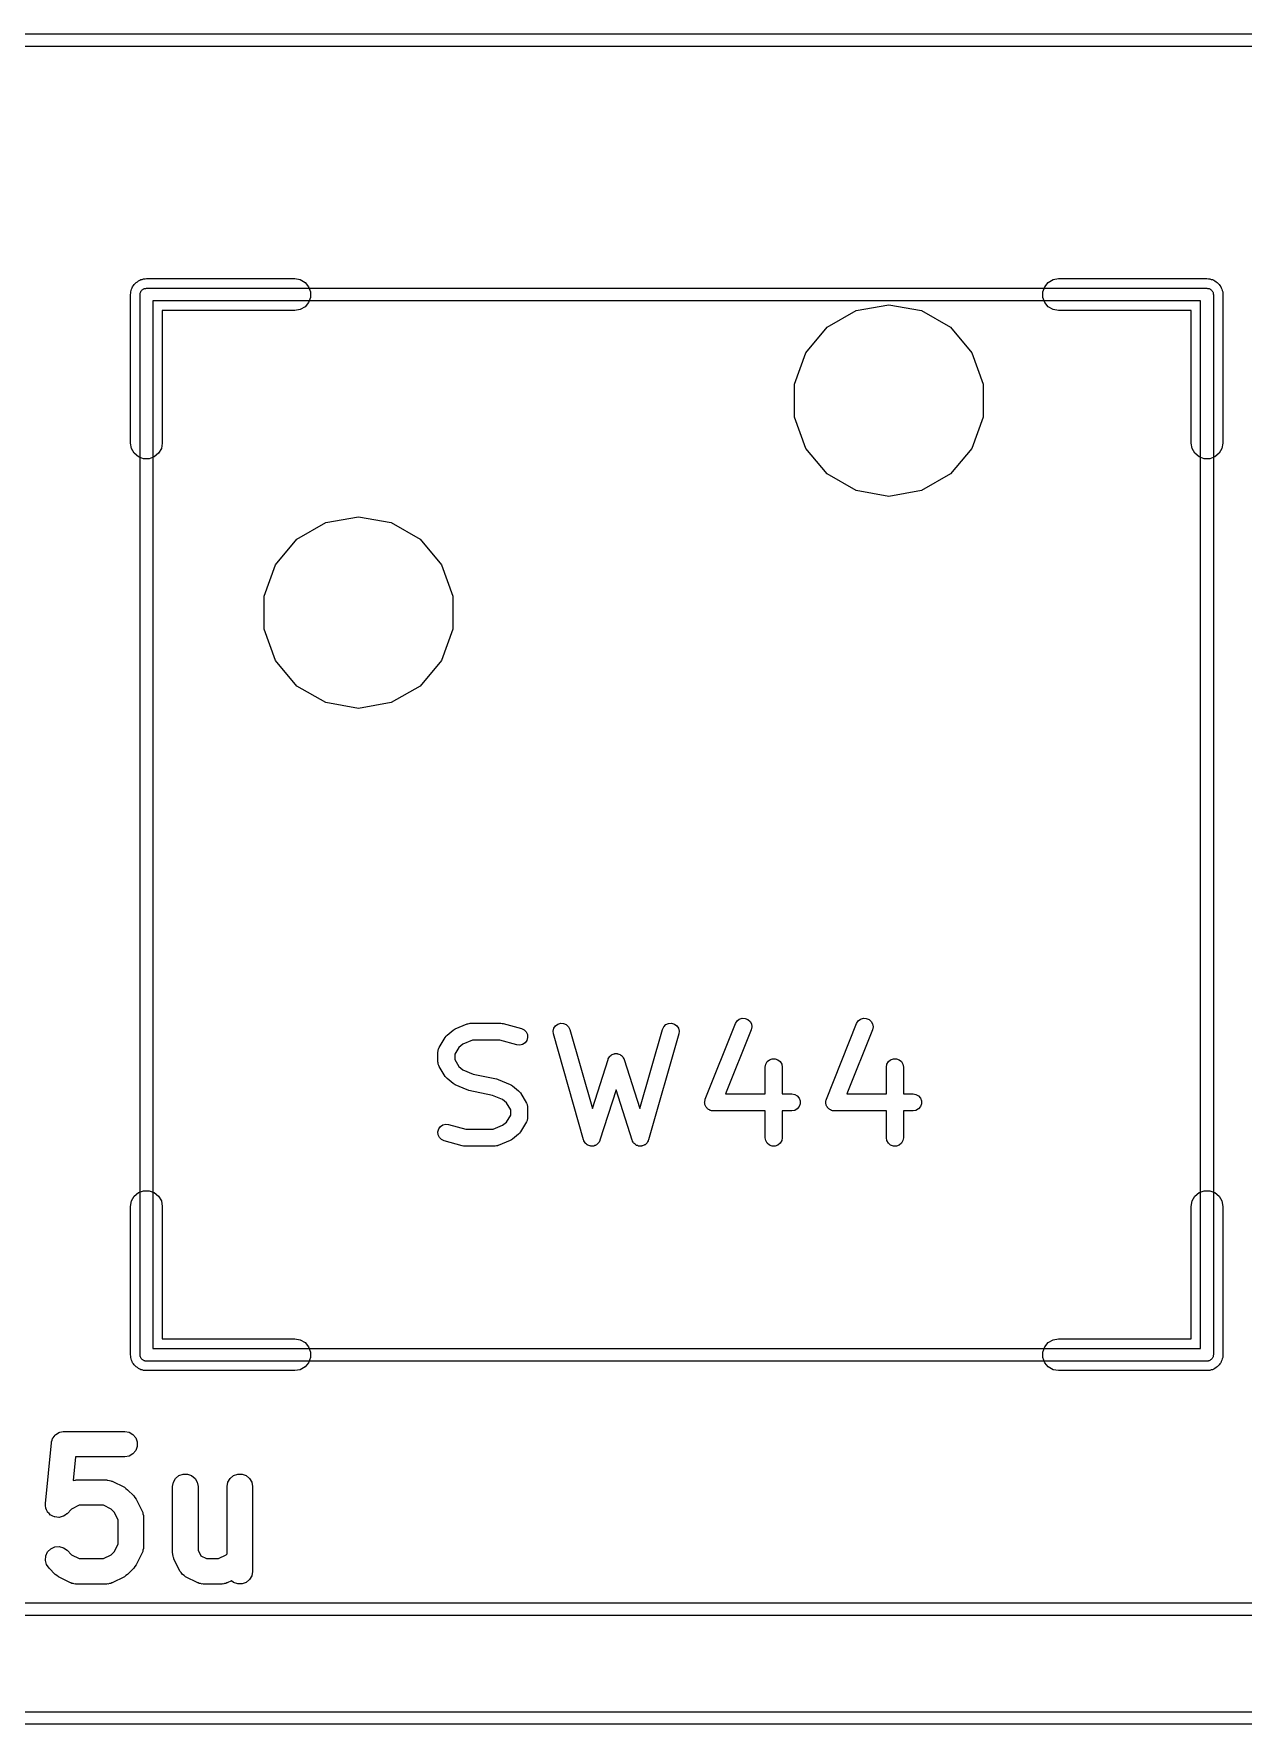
# Model space of a CAD drawing. Header units: millimetres. Extents: x 50 to 169, y 50 to 167.
# Drawn here: x 124.29 to 138.77, y 50 to 70.25 of the extents above; entities that cross this region are included whole.
import ezdxf

# ---------------------------------------------------------------- set-up
doc = ezdxf.new("R2010")
doc.units = ezdxf.units.MM
doc.layers.add('BLACK', color=7, linetype='Continuous')

# ---------------------------------------------------------------- blocks, each defined once
blk = doc.blocks.new('hhskb2-Cmts.User')
at = {"layer": 'BLACK'}
for p, q in [((112.449, -119.65), (112.45, -119.643)), ((112.449, -132.35), (112.449, -119.65)), ((112.45, -119.637), (112.452, -119.631)), ((112.45, -119.643), (112.45, -119.637)), ((112.452, -119.631), (112.453, -119.624)), ((112.453, -119.624), (112.457, -119.618)), ((112.457, -119.618), (112.459, -119.612)), ((112.459, -119.612), (112.463, -119.607)), ((112.463, -119.607), (112.467, -119.601)), ((112.467, -119.601), (112.472, -119.597)), ((112.472, -119.597), (112.476, -119.592)), ((112.476, -119.592), (112.482, -119.588)), ((112.482, -119.588), (112.487, -119.584)), ((112.487, -119.584), (112.493, -119.582)), ((112.493, -119.582), (112.499, -119.578)), ((112.499, -119.578), (112.506, -119.577)), ((112.506, -119.577), (112.512, -119.575)), ((112.512, -119.575), (112.518, -119.575)), ((112.518, -119.575), (112.525, -119.574)), ((112.525, -119.574), (125.225, -119.574)), ((125.225, -119.574), (125.232, -119.575)), ((125.232, -119.575), (125.238, -119.575)), ((125.238, -119.575), (125.244, -119.577)), ((125.244, -119.577), (125.251, -119.578)), ((125.251, -119.578), (125.257, -119.582)), ((125.257, -119.582), (125.263, -119.584)), ((125.263, -119.584), (125.268, -119.588)), ((125.268, -119.588), (125.274, -119.592)), ((125.274, -119.592), (125.278, -119.597)), ((125.278, -119.597), (125.283, -119.601)), ((125.283, -119.601), (125.287, -119.607)), ((125.287, -119.607), (125.291, -119.612)), ((125.291, -119.612), (125.293, -119.618)), ((125.293, -119.618), (125.297, -119.624)), ((125.297, -119.624), (125.298, -119.631)), ((125.298, -119.631), (125.3, -119.637)), ((125.3, -119.637), (125.3, -119.643)), ((125.3, -119.643), (125.301, -119.65)), ((125.301, -119.65), (125.301, -132.35)), ((112.601, -119.726), (112.601, -132.274)), ((125.149, -119.726), (112.601, -119.726)), ((125.149, -132.274), (125.149, -119.726)), ((112.45, -132.357), (112.449, -132.35)), ((112.45, -132.363), (112.45, -132.357)), ((112.452, -132.369), (112.45, -132.363)), ((112.453, -132.376), (112.452, -132.369)), ((112.457, -132.382), (112.453, -132.376)), ((112.459, -132.388), (112.457, -132.382)), ((112.463, -132.393), (112.459, -132.388)), ((112.467, -132.399), (112.463, -132.393)), ((112.472, -132.403), (112.467, -132.399)), ((112.476, -132.408), (112.472, -132.403)), ((112.482, -132.412), (112.476, -132.408)), ((112.487, -132.416), (112.482, -132.412)), ((112.493, -132.418), (112.487, -132.416)), ((112.499, -132.422), (112.493, -132.418)), ((112.506, -132.423), (112.499, -132.422)), ((112.512, -132.425), (112.506, -132.423)), ((112.518, -132.425), (112.512, -132.425)), ((112.525, -132.426), (112.518, -132.425)), ((125.225, -132.426), (112.525, -132.426)), ((112.601, -132.274), (125.149, -132.274)), ((125.232, -132.425), (125.225, -132.426)), ((125.238, -132.425), (125.232, -132.425)), ((125.244, -132.423), (125.238, -132.425)), ((125.251, -132.422), (125.244, -132.423)), ((125.257, -132.418), (125.251, -132.422)), ((125.263, -132.416), (125.257, -132.418)), ((125.268, -132.412), (125.263, -132.416)), ((125.274, -132.408), (125.268, -132.412)), ((125.278, -132.403), (125.274, -132.408)), ((125.283, -132.399), (125.278, -132.403)), ((125.287, -132.393), (125.283, -132.399)), ((125.291, -132.388), (125.287, -132.393)), ((125.293, -132.382), (125.291, -132.388)), ((125.297, -132.376), (125.293, -132.382)), ((125.298, -132.369), (125.297, -132.376)), ((125.3, -132.363), (125.298, -132.369)), ((125.301, -132.35), (125.3, -132.357)), ((125.3, -132.357), (125.3, -132.363))]:
    blk.add_line(p, q, dxfattribs=at)
blk = doc.blocks.new('hhskb2-Dwgs.User')
at = {"layer": 'BLACK'}
for p, q in [((107.094, -116.526), (130.656, -116.526)), ((130.579, -116.678), (107.171, -116.678)), ((111.315, -134.131), (111.388, -133.405)), ((111.388, -133.405), (111.389, -133.4)), ((111.389, -133.394), (111.397, -133.374)), ((111.389, -133.4), (111.389, -133.394)), ((111.397, -133.374), (111.402, -133.354)), ((111.402, -133.354), (111.406, -133.35)), ((111.406, -133.35), (111.407, -133.344)), ((111.407, -133.344), (111.421, -133.328)), ((111.421, -133.328), (111.433, -133.311)), ((111.433, -133.311), (111.438, -133.308)), ((111.438, -133.308), (111.442, -133.304)), ((111.442, -133.304), (111.46, -133.293)), ((111.46, -133.293), (111.477, -133.282)), ((111.477, -133.282), (111.482, -133.28)), ((111.482, -133.28), (111.487, -133.277)), ((111.487, -133.277), (111.508, -133.274)), ((111.508, -133.274), (111.528, -133.268)), ((111.528, -133.268), (111.534, -133.269)), ((111.534, -133.269), (111.539, -133.268)), ((111.539, -133.268), (112.265, -133.268)), ((112.265, -133.268), (112.317, -133.277)), ((112.317, -133.277), (112.363, -133.304)), ((112.363, -133.304), (112.397, -133.344)), ((112.397, -133.344), (112.415, -133.394)), ((112.415, -133.394), (112.415, -133.447)), ((111.677, -133.573), (111.649, -133.855)), ((112.265, -133.573), (111.677, -133.573)), ((112.317, -133.564), (112.265, -133.573)), ((112.363, -133.537), (112.317, -133.564)), ((112.397, -133.497), (112.363, -133.537)), ((112.415, -133.447), (112.397, -133.497)), ((112.848, -133.876), (112.874, -133.83)), ((112.874, -133.83), (112.915, -133.796)), ((112.915, -133.796), (112.964, -133.778)), ((112.964, -133.778), (113.017, -133.778)), ((113.017, -133.778), (113.067, -133.796)), ((113.067, -133.796), (113.108, -133.83)), ((113.108, -133.83), (113.134, -133.876)), ((113.501, -133.876), (113.527, -133.83)), ((113.527, -133.83), (113.568, -133.796)), ((113.568, -133.796), (113.618, -133.778)), ((113.618, -133.778), (113.671, -133.778)), ((113.671, -133.778), (113.72, -133.796)), ((113.72, -133.796), (113.761, -133.83)), ((113.761, -133.83), (113.787, -133.876)), ((111.649, -133.855), (111.65, -133.855)), ((111.65, -133.855), (111.667, -133.85)), ((111.667, -133.85), (111.676, -133.85)), ((111.676, -133.85), (111.685, -133.849)), ((111.685, -133.849), (112.047, -133.849)), ((112.047, -133.849), (112.056, -133.85)), ((112.056, -133.85), (112.065, -133.85)), ((112.065, -133.85), (112.082, -133.855)), ((112.082, -133.855), (112.1, -133.858)), ((112.1, -133.858), (112.107, -133.862)), ((112.107, -133.862), (112.116, -133.865)), ((112.116, -133.865), (112.261, -133.937)), ((112.261, -133.937), (112.28, -133.952)), ((112.28, -133.952), (112.3, -133.966)), ((112.3, -133.966), (112.373, -134.038)), ((112.373, -134.038), (112.387, -134.058)), ((112.839, -133.928), (112.848, -133.876)), ((112.839, -134.727), (112.839, -133.928)), ((113.134, -133.876), (113.143, -133.928)), ((113.143, -133.928), (113.143, -134.691)), ((113.492, -133.928), (113.501, -133.876)), ((113.492, -134.736), (113.492, -133.928)), ((113.787, -133.876), (113.796, -133.928)), ((113.796, -133.928), (113.796, -134.944)), ((111.315, -134.132), (111.315, -134.131)), ((111.315, -134.133), (111.315, -134.132)), ((111.317, -134.158), (111.315, -134.133)), ((111.319, -134.184), (111.317, -134.158)), ((111.32, -134.185), (111.319, -134.184)), ((111.32, -134.186), (111.32, -134.185)), ((111.33, -134.209), (111.32, -134.186)), ((111.341, -134.232), (111.33, -134.209)), ((111.342, -134.233), (111.341, -134.232)), ((111.342, -134.234), (111.342, -134.233)), ((111.36, -134.252), (111.342, -134.234)), ((111.63, -134.199), (111.575, -134.254)), ((111.721, -134.153), (111.63, -134.199)), ((112.012, -134.153), (111.721, -134.153)), ((112.102, -134.199), (112.012, -134.153)), ((112.14, -134.236), (112.102, -134.199)), ((112.185, -134.327), (112.14, -134.236)), ((112.387, -134.058), (112.402, -134.078)), ((112.402, -134.078), (112.474, -134.223)), ((112.474, -134.223), (112.477, -134.232)), ((112.477, -134.232), (112.481, -134.239)), ((112.481, -134.239), (112.484, -134.257)), ((111.378, -134.27), (111.36, -134.252)), ((111.379, -134.27), (111.378, -134.27)), ((111.379, -134.271), (111.379, -134.27)), ((111.403, -134.282), (111.379, -134.271)), ((111.426, -134.293), (111.403, -134.282)), ((111.427, -134.293), (111.426, -134.293)), ((111.453, -134.296), (111.427, -134.293)), ((111.427, -134.293), (111.427, -134.293)), ((111.478, -134.298), (111.453, -134.296)), ((111.479, -134.298), (111.478, -134.298)), ((111.48, -134.298), (111.479, -134.298)), ((111.505, -134.291), (111.48, -134.298)), ((111.53, -134.285), (111.505, -134.291)), ((111.531, -134.284), (111.53, -134.285)), ((111.53, -134.285), (111.53, -134.285)), ((111.552, -134.27), (111.531, -134.284)), ((111.573, -134.255), (111.552, -134.27)), ((111.574, -134.254), (111.573, -134.255)), ((111.575, -134.254), (111.574, -134.254)), ((112.185, -134.618), (112.185, -134.327)), ((112.484, -134.257), (112.489, -134.274)), ((112.489, -134.274), (112.489, -134.283)), ((112.489, -134.283), (112.49, -134.291)), ((112.49, -134.291), (112.49, -134.654)), ((111.379, -134.674), (111.427, -134.652)), ((111.427, -134.652), (111.48, -134.647)), ((111.48, -134.647), (111.531, -134.661)), ((112.14, -134.709), (112.185, -134.618)), ((112.49, -134.654), (112.489, -134.663)), ((111.315, -134.813), (111.32, -134.76)), ((111.329, -134.864), (111.315, -134.813)), ((111.32, -134.76), (111.342, -134.712)), ((111.342, -134.712), (111.379, -134.674)), ((111.531, -134.661), (111.575, -134.692)), ((111.575, -134.692), (111.63, -134.747)), ((111.63, -134.747), (111.721, -134.792)), ((111.721, -134.792), (112.012, -134.792)), ((112.012, -134.792), (112.102, -134.747)), ((112.102, -134.747), (112.14, -134.709)), ((112.474, -134.722), (112.402, -134.867)), ((112.477, -134.714), (112.474, -134.722)), ((112.481, -134.706), (112.477, -134.714)), ((112.484, -134.689), (112.481, -134.706)), ((112.489, -134.672), (112.484, -134.689)), ((112.489, -134.663), (112.489, -134.672)), ((112.84, -134.735), (112.839, -134.727)), ((112.84, -134.744), (112.84, -134.735)), ((112.845, -134.761), (112.84, -134.744)), ((112.848, -134.779), (112.845, -134.761)), ((112.852, -134.786), (112.848, -134.779)), ((112.855, -134.795), (112.852, -134.786)), ((112.927, -134.94), (112.855, -134.795)), ((113.143, -134.691), (113.177, -134.758)), ((113.177, -134.758), (113.245, -134.792)), ((113.245, -134.792), (113.39, -134.792)), ((113.39, -134.792), (113.481, -134.747)), ((113.481, -134.747), (113.492, -134.736)), ((111.359, -134.907), (111.329, -134.864)), ((111.432, -134.98), (111.359, -134.907)), ((111.452, -134.994), (111.432, -134.98)), ((111.471, -135.008), (111.452, -134.994)), ((111.616, -135.081), (111.471, -135.008)), ((112.261, -135.008), (112.116, -135.081)), ((112.28, -134.994), (112.261, -135.008)), ((112.3, -134.98), (112.28, -134.994)), ((112.373, -134.907), (112.3, -134.98)), ((112.387, -134.887), (112.373, -134.907)), ((112.402, -134.867), (112.387, -134.887)), ((112.94, -134.958), (112.927, -134.94)), ((112.953, -134.977), (112.94, -134.958)), ((112.956, -134.979), (112.953, -134.977)), ((112.959, -134.983), (112.956, -134.979)), ((112.977, -134.995), (112.959, -134.983)), ((112.995, -135.008), (112.977, -134.995)), ((113.14, -135.081), (112.995, -135.008)), ((113.544, -135.056), (113.494, -135.081)), ((113.568, -135.076), (113.544, -135.056)), ((113.761, -135.042), (113.72, -135.076)), ((113.787, -134.997), (113.761, -135.042)), ((113.796, -134.944), (113.787, -134.997)), ((111.625, -135.083), (111.616, -135.081)), ((111.632, -135.088), (111.625, -135.083)), ((111.65, -135.091), (111.632, -135.088)), ((111.667, -135.096), (111.65, -135.091)), ((111.676, -135.095), (111.667, -135.096)), ((111.685, -135.097), (111.676, -135.095)), ((112.047, -135.097), (111.685, -135.097)), ((112.056, -135.095), (112.047, -135.097)), ((112.065, -135.096), (112.056, -135.095)), ((112.082, -135.091), (112.065, -135.096)), ((112.1, -135.088), (112.082, -135.091)), ((112.107, -135.083), (112.1, -135.088)), ((112.116, -135.081), (112.107, -135.083)), ((113.149, -135.083), (113.14, -135.081)), ((113.156, -135.088), (113.149, -135.083)), ((113.174, -135.091), (113.156, -135.088)), ((113.191, -135.096), (113.174, -135.091)), ((113.2, -135.095), (113.191, -135.096)), ((113.209, -135.097), (113.2, -135.095)), ((113.426, -135.097), (113.209, -135.097)), ((113.435, -135.095), (113.426, -135.097)), ((113.444, -135.096), (113.435, -135.095)), ((113.461, -135.091), (113.444, -135.096)), ((113.478, -135.088), (113.461, -135.091)), ((113.486, -135.083), (113.478, -135.088)), ((113.494, -135.081), (113.486, -135.083)), ((113.618, -135.095), (113.568, -135.076)), ((113.671, -135.095), (113.618, -135.095)), ((113.72, -135.076), (113.671, -135.095)), ((107.171, -135.322), (130.579, -135.322)), ((130.656, -135.474), (107.094, -135.474))]:
    blk.add_line(p, q, dxfattribs=at)
blk = doc.blocks.new('hhskb2-Edge.Cuts')
at = {"layer": 'BLACK'}
for p, q in [((36.975, -136.625), (156.025, -136.625)), ((156.1, -136.775), (36.9, -136.775))]:
    blk.add_line(p, q, dxfattribs=at)
blk = doc.blocks.new('hhskb2-F.SilkS')
at = {"layer": 'BLACK'}
for p, q in [((112.46, -119.471), (112.476, -119.468)), ((112.476, -119.468), (112.492, -119.462)), ((112.492, -119.462), (112.509, -119.462)), ((112.509, -119.462), (112.525, -119.459)), ((112.525, -119.459), (114.303, -119.459)), ((114.303, -119.459), (114.368, -119.471)), ((123.382, -119.471), (123.447, -119.459)), ((123.447, -119.459), (125.225, -119.459)), ((125.225, -119.459), (125.241, -119.462)), ((125.241, -119.462), (125.258, -119.462)), ((125.258, -119.462), (125.274, -119.468)), ((125.274, -119.468), (125.29, -119.471)), ((112.334, -119.65), (112.337, -119.634)), ((112.334, -121.428), (112.334, -119.65)), ((112.337, -119.617), (112.343, -119.601)), ((112.337, -119.634), (112.337, -119.617)), ((112.343, -119.601), (112.346, -119.585)), ((112.346, -119.585), (112.354, -119.57)), ((112.354, -119.57), (112.36, -119.555)), ((112.36, -119.555), (112.371, -119.542)), ((112.371, -119.542), (112.379, -119.528)), ((112.379, -119.528), (112.392, -119.517)), ((112.392, -119.517), (112.403, -119.504)), ((112.403, -119.504), (112.417, -119.496)), ((112.417, -119.496), (112.43, -119.485)), ((112.43, -119.485), (112.445, -119.479)), ((112.445, -119.479), (112.46, -119.471)), ((114.368, -119.471), (114.425, -119.504)), ((114.425, -119.504), (114.468, -119.555)), ((114.468, -119.555), (114.491, -119.617)), ((114.491, -119.617), (114.491, -119.683)), ((123.259, -119.617), (123.282, -119.555)), ((123.259, -119.683), (123.259, -119.617)), ((123.282, -119.555), (123.325, -119.504)), ((123.325, -119.504), (123.382, -119.471)), ((125.29, -119.471), (125.305, -119.479)), ((125.305, -119.479), (125.32, -119.485)), ((125.32, -119.485), (125.333, -119.496)), ((125.333, -119.496), (125.347, -119.504)), ((125.347, -119.504), (125.358, -119.517)), ((125.358, -119.517), (125.371, -119.528)), ((125.371, -119.528), (125.379, -119.542)), ((125.379, -119.542), (125.39, -119.555)), ((125.39, -119.555), (125.396, -119.57)), ((125.396, -119.57), (125.404, -119.585)), ((125.404, -119.585), (125.407, -119.601)), ((125.407, -119.601), (125.413, -119.617)), ((125.413, -119.617), (125.413, -119.634)), ((125.413, -119.634), (125.415, -119.65)), ((125.415, -119.65), (125.415, -121.428)), ((114.303, -119.84), (112.715, -119.84)), ((112.715, -119.84), (112.715, -121.428)), ((114.368, -119.829), (114.303, -119.84)), ((114.425, -119.796), (114.368, -119.829)), ((114.468, -119.745), (114.425, -119.796)), ((114.491, -119.683), (114.468, -119.745)), ((120.677, -120.041), (121.023, -119.842)), ((121.023, -119.842), (121.415, -119.773)), ((121.415, -119.773), (121.807, -119.842)), ((121.807, -119.842), (122.153, -120.041)), ((123.282, -119.745), (123.259, -119.683)), ((123.325, -119.796), (123.282, -119.745)), ((123.382, -119.829), (123.325, -119.796)), ((123.447, -119.84), (123.382, -119.829)), ((125.034, -119.84), (123.447, -119.84)), ((125.034, -121.428), (125.034, -119.84)), ((120.421, -120.346), (120.677, -120.041)), ((122.153, -120.041), (122.409, -120.346)), ((120.285, -120.721), (120.421, -120.346)), ((122.409, -120.346), (122.545, -120.721)), ((120.285, -121.119), (120.285, -120.721)), ((122.545, -120.721), (122.545, -121.119)), ((120.421, -121.494), (120.285, -121.119)), ((122.545, -121.119), (122.409, -121.494)), ((112.346, -121.493), (112.334, -121.428)), ((112.379, -121.55), (112.346, -121.493)), ((112.704, -121.493), (112.671, -121.55)), ((112.715, -121.428), (112.704, -121.493)), ((120.677, -121.799), (120.421, -121.494)), ((122.409, -121.494), (122.153, -121.799)), ((125.046, -121.493), (125.034, -121.428)), ((125.079, -121.55), (125.046, -121.493)), ((125.404, -121.493), (125.371, -121.55)), ((125.415, -121.428), (125.404, -121.493)), ((112.43, -121.593), (112.379, -121.55)), ((112.492, -121.616), (112.43, -121.593)), ((112.558, -121.616), (112.492, -121.616)), ((112.62, -121.593), (112.558, -121.616)), ((112.671, -121.55), (112.62, -121.593)), ((125.13, -121.593), (125.079, -121.55)), ((125.192, -121.616), (125.13, -121.593)), ((125.258, -121.616), (125.192, -121.616)), ((125.32, -121.593), (125.258, -121.616)), ((125.371, -121.55), (125.32, -121.593)), ((121.023, -121.998), (120.677, -121.799)), ((122.153, -121.799), (121.807, -121.998)), ((121.415, -122.067), (121.023, -121.998)), ((121.807, -121.998), (121.415, -122.067)), ((114.327, -122.581), (114.673, -122.382)), ((114.673, -122.382), (115.065, -122.313)), ((115.065, -122.313), (115.457, -122.382)), ((115.457, -122.382), (115.803, -122.581)), ((114.071, -122.886), (114.327, -122.581)), ((115.803, -122.581), (116.059, -122.886)), ((113.935, -123.261), (114.071, -122.886)), ((116.059, -122.886), (116.195, -123.261)), ((113.935, -123.659), (113.935, -123.261)), ((116.195, -123.261), (116.195, -123.659)), ((114.071, -124.034), (113.935, -123.659)), ((116.195, -123.659), (116.059, -124.034)), ((114.327, -124.339), (114.071, -124.034)), ((116.059, -124.034), (115.803, -124.339)), ((114.673, -124.538), (114.327, -124.339)), ((115.803, -124.339), (115.457, -124.538)), ((115.065, -124.607), (114.673, -124.538)), ((115.457, -124.538), (115.065, -124.607)), ((116.388, -128.381), (116.403, -128.378)), ((116.403, -128.378), (116.405, -128.378)), ((116.405, -128.378), (116.408, -128.378)), ((116.408, -128.378), (116.77, -128.378)), ((116.77, -128.378), (116.784, -128.38)), ((117.452, -128.388), (117.486, -128.378)), ((117.486, -128.378), (117.521, -128.381)), ((118.778, -128.381), (118.813, -128.378)), ((118.813, -128.378), (118.847, -128.388)), ((119.579, -128.381), (119.598, -128.351)), ((119.598, -128.351), (119.625, -128.33)), ((119.625, -128.33), (119.659, -128.318)), ((119.659, -128.318), (119.694, -128.32)), ((119.694, -128.32), (119.727, -128.333)), ((119.727, -128.333), (119.753, -128.356)), ((119.753, -128.356), (119.77, -128.387)), ((121.03, -128.381), (121.049, -128.351)), ((121.049, -128.351), (121.077, -128.33)), ((121.077, -128.33), (121.11, -128.318)), ((121.11, -128.318), (121.145, -128.32)), ((121.145, -128.32), (121.178, -128.333)), ((121.178, -128.333), (121.205, -128.356)), ((121.205, -128.356), (121.221, -128.387)), ((116.03, -128.669), (116.103, -128.548)), ((116.103, -128.548), (116.114, -128.535)), ((116.114, -128.535), (116.125, -128.522)), ((116.125, -128.522), (116.197, -128.462)), ((116.197, -128.462), (116.211, -128.454)), ((116.211, -128.454), (116.223, -128.446)), ((116.223, -128.446), (116.368, -128.386)), ((116.428, -128.581), (116.316, -128.628)), ((116.368, -128.386), (116.371, -128.385)), ((116.371, -128.385), (116.373, -128.384)), ((116.373, -128.384), (116.388, -128.381)), ((116.757, -128.581), (116.428, -128.581)), ((116.961, -128.638), (116.757, -128.581)), ((116.784, -128.38), (116.798, -128.382)), ((116.798, -128.382), (117.015, -128.442)), ((117.015, -128.442), (117.047, -128.457)), ((117.047, -128.457), (117.072, -128.482)), ((117.072, -128.482), (117.087, -128.515)), ((117.089, -128.55), (117.08, -128.584)), ((117.087, -128.515), (117.089, -128.55)), ((117.395, -128.472), (117.403, -128.438)), ((117.398, -128.507), (117.395, -128.472)), ((117.761, -129.777), (117.398, -128.507)), ((117.403, -128.438), (117.423, -128.409)), ((117.423, -128.409), (117.452, -128.388)), ((117.521, -128.381), (117.553, -128.395)), ((117.553, -128.395), (117.578, -128.42)), ((117.578, -128.42), (117.594, -128.452)), ((117.594, -128.452), (117.865, -129.399)), ((118.434, -129.399), (118.705, -128.452)), ((118.9, -128.507), (118.537, -129.777)), ((118.705, -128.452), (118.72, -128.42)), ((118.72, -128.42), (118.746, -128.395)), ((118.746, -128.395), (118.778, -128.381)), ((118.847, -128.388), (118.875, -128.409)), ((118.875, -128.409), (118.895, -128.438)), ((118.895, -128.438), (118.904, -128.472)), ((118.904, -128.472), (118.9, -128.507)), ((119.216, -129.288), (119.579, -128.381)), ((119.768, -128.457), (119.46, -129.225)), ((119.775, -128.422), (119.768, -128.457)), ((119.77, -128.387), (119.775, -128.422)), ((120.668, -129.288), (121.03, -128.381)), ((121.219, -128.457), (120.912, -129.225)), ((121.226, -128.422), (121.219, -128.457)), ((121.221, -128.387), (121.226, -128.422)), ((116.016, -128.721), (116.017, -128.712)), ((116.016, -128.842), (116.016, -128.721)), ((116.017, -128.712), (116.018, -128.702)), ((116.018, -128.702), (116.02, -128.695)), ((116.02, -128.695), (116.022, -128.687)), ((116.022, -128.687), (116.027, -128.678)), ((116.027, -128.678), (116.03, -128.669)), ((116.268, -128.668), (116.219, -128.75)), ((116.219, -128.75), (116.219, -128.814)), ((116.316, -128.628), (116.268, -128.668)), ((116.996, -128.641), (116.961, -128.638)), ((117.03, -128.632), (116.996, -128.641)), ((117.059, -128.612), (117.03, -128.632)), ((117.08, -128.584), (117.059, -128.612)), ((118.063, -128.792), (118.069, -128.78)), ((118.069, -128.78), (118.072, -128.777)), ((118.072, -128.777), (118.074, -128.774)), ((118.074, -128.774), (118.085, -128.766)), ((118.085, -128.766), (118.095, -128.756)), ((118.095, -128.756), (118.099, -128.755)), ((118.099, -128.755), (118.102, -128.752)), ((118.102, -128.752), (118.115, -128.748)), ((118.115, -128.748), (118.128, -128.743)), ((118.128, -128.743), (118.132, -128.743)), ((118.132, -128.743), (118.136, -128.742)), ((118.136, -128.742), (118.149, -128.742)), ((118.149, -128.742), (118.163, -128.742)), ((118.163, -128.742), (118.167, -128.743)), ((118.167, -128.743), (118.171, -128.743)), ((118.171, -128.743), (118.184, -128.748)), ((118.184, -128.748), (118.197, -128.752)), ((118.197, -128.752), (118.2, -128.755)), ((118.2, -128.755), (118.204, -128.756)), ((118.204, -128.756), (118.214, -128.766)), ((118.214, -128.766), (118.224, -128.774)), ((118.224, -128.774), (118.227, -128.777)), ((118.227, -128.777), (118.23, -128.78)), ((118.23, -128.78), (118.236, -128.792)), ((116.017, -128.852), (116.016, -128.842)), ((116.018, -128.862), (116.017, -128.852)), ((116.02, -128.869), (116.018, -128.862)), ((116.022, -128.877), (116.02, -128.869)), ((116.027, -128.886), (116.022, -128.877)), ((116.03, -128.895), (116.027, -128.886)), ((116.103, -129.016), (116.03, -128.895)), ((116.219, -128.814), (116.268, -128.896)), ((116.268, -128.896), (116.316, -128.936)), ((116.316, -128.936), (116.438, -128.987)), ((117.865, -129.399), (118.053, -128.811)), ((118.053, -128.811), (118.054, -128.808)), ((118.054, -128.808), (118.055, -128.804)), ((118.055, -128.804), (118.063, -128.792)), ((118.236, -128.792), (118.243, -128.804)), ((118.243, -128.804), (118.244, -128.808)), ((118.244, -128.808), (118.246, -128.811)), ((118.246, -128.811), (118.434, -129.399)), ((119.935, -128.903), (119.941, -128.868)), ((119.935, -129.225), (119.935, -128.903)), ((119.941, -128.868), (119.958, -128.838)), ((119.958, -128.838), (119.985, -128.815)), ((119.985, -128.815), (120.018, -128.803)), ((120.018, -128.803), (120.054, -128.803)), ((120.054, -128.803), (120.087, -128.815)), ((120.087, -128.815), (120.114, -128.838)), ((120.114, -128.838), (120.132, -128.868)), ((120.132, -128.868), (120.138, -128.903)), ((120.138, -128.903), (120.138, -129.225)), ((121.386, -128.903), (121.392, -128.868)), ((121.386, -129.225), (121.386, -128.903)), ((121.392, -128.868), (121.41, -128.838)), ((121.41, -128.838), (121.437, -128.815)), ((121.437, -128.815), (121.47, -128.803)), ((121.47, -128.803), (121.505, -128.803)), ((121.505, -128.803), (121.538, -128.815)), ((121.538, -128.815), (121.565, -128.838)), ((121.565, -128.838), (121.583, -128.868)), ((121.583, -128.868), (121.589, -128.903)), ((121.589, -128.903), (121.589, -129.225)), ((116.114, -129.028), (116.103, -129.016)), ((116.125, -129.041), (116.114, -129.028)), ((116.197, -129.102), (116.125, -129.041)), ((116.211, -129.109), (116.197, -129.102)), ((116.223, -129.118), (116.211, -129.109)), ((116.368, -129.178), (116.223, -129.118)), ((116.378, -129.18), (116.368, -129.178)), ((116.387, -129.184), (116.378, -129.18)), ((116.668, -129.242), (116.387, -129.184)), ((116.438, -128.987), (116.719, -129.045)), ((116.719, -129.045), (116.728, -129.049)), ((116.728, -129.049), (116.737, -129.051)), ((116.737, -129.051), (116.882, -129.111)), ((116.882, -129.111), (116.895, -129.12)), ((116.895, -129.12), (116.908, -129.127)), ((116.908, -129.127), (116.981, -129.188)), ((116.981, -129.188), (116.992, -129.201)), ((118.149, -129.176), (117.956, -129.78)), ((118.343, -129.78), (118.149, -129.176)), ((116.79, -129.293), (116.668, -129.242)), ((116.837, -129.333), (116.79, -129.293)), ((116.887, -129.415), (116.837, -129.333)), ((116.992, -129.201), (117.003, -129.213)), ((117.003, -129.213), (117.075, -129.334)), ((117.075, -129.334), (117.079, -129.343)), ((117.079, -129.343), (117.084, -129.352)), ((117.084, -129.352), (117.085, -129.36)), ((117.085, -129.36), (117.088, -129.367)), ((117.088, -129.367), (117.088, -129.377)), ((117.088, -129.377), (117.09, -129.387)), ((117.09, -129.387), (117.09, -129.508)), ((119.209, -129.323), (119.21, -129.316)), ((119.21, -129.333), (119.209, -129.323)), ((119.21, -129.309), (119.214, -129.299)), ((119.21, -129.316), (119.21, -129.309)), ((119.21, -129.344), (119.21, -129.333)), ((119.213, -129.351), (119.21, -129.344)), ((119.214, -129.358), (119.213, -129.351)), ((119.214, -129.299), (119.216, -129.288)), ((119.219, -129.367), (119.214, -129.358)), ((119.222, -129.377), (119.219, -129.367)), ((119.227, -129.383), (119.222, -129.377)), ((119.231, -129.389), (119.227, -129.383)), ((119.238, -129.396), (119.231, -129.389)), ((119.46, -129.225), (119.935, -129.225)), ((120.138, -129.225), (120.254, -129.225)), ((120.254, -129.225), (120.289, -129.231)), ((120.289, -129.231), (120.319, -129.248)), ((120.319, -129.248), (120.342, -129.275)), ((120.342, -129.377), (120.319, -129.404)), ((120.342, -129.275), (120.354, -129.309)), ((120.354, -129.344), (120.342, -129.377)), ((120.354, -129.309), (120.354, -129.344)), ((120.66, -129.323), (120.662, -129.316)), ((120.662, -129.333), (120.66, -129.323)), ((120.662, -129.309), (120.665, -129.299)), ((120.662, -129.316), (120.662, -129.309)), ((120.662, -129.344), (120.662, -129.333)), ((120.664, -129.351), (120.662, -129.344)), ((120.665, -129.358), (120.664, -129.351)), ((120.665, -129.299), (120.668, -129.288)), ((120.67, -129.367), (120.665, -129.358)), ((120.674, -129.377), (120.67, -129.367)), ((120.679, -129.383), (120.674, -129.377)), ((120.682, -129.389), (120.679, -129.383)), ((120.69, -129.396), (120.682, -129.389)), ((120.912, -129.225), (121.386, -129.225)), ((121.589, -129.225), (121.705, -129.225)), ((121.705, -129.225), (121.74, -129.231)), ((121.74, -129.231), (121.771, -129.248)), ((121.771, -129.248), (121.793, -129.275)), ((121.793, -129.377), (121.771, -129.404)), ((121.793, -129.275), (121.805, -129.309)), ((121.805, -129.344), (121.793, -129.377)), ((121.805, -129.309), (121.805, -129.344)), ((116.075, -129.597), (116.109, -129.588)), ((116.109, -129.588), (116.144, -129.591)), ((116.144, -129.591), (116.349, -129.648)), ((116.79, -129.601), (116.837, -129.562)), ((116.837, -129.562), (116.887, -129.479)), ((116.887, -129.479), (116.887, -129.415)), ((117.075, -129.56), (117.003, -129.681)), ((117.079, -129.551), (117.075, -129.56)), ((117.084, -129.542), (117.079, -129.551)), ((117.085, -129.534), (117.084, -129.542)), ((117.088, -129.527), (117.085, -129.534)), ((117.09, -129.508), (117.088, -129.517)), ((117.088, -129.517), (117.088, -129.527)), ((119.245, -129.404), (119.238, -129.396)), ((119.251, -129.408), (119.245, -129.404)), ((119.257, -129.413), (119.251, -129.408)), ((119.267, -129.416), (119.257, -129.413)), ((119.276, -129.422), (119.267, -129.416)), ((119.283, -129.423), (119.276, -129.422)), ((119.29, -129.426), (119.283, -129.423)), ((119.3, -129.426), (119.29, -129.426)), ((119.31, -129.428), (119.3, -129.426)), ((119.935, -129.428), (119.31, -129.428)), ((119.935, -129.75), (119.935, -129.428)), ((120.254, -129.428), (120.138, -129.428)), ((120.138, -129.428), (120.138, -129.75)), ((120.289, -129.422), (120.254, -129.428)), ((120.319, -129.404), (120.289, -129.422)), ((120.697, -129.404), (120.69, -129.396)), ((120.703, -129.408), (120.697, -129.404)), ((120.708, -129.413), (120.703, -129.408)), ((120.718, -129.416), (120.708, -129.413)), ((120.727, -129.422), (120.718, -129.416)), ((120.734, -129.423), (120.727, -129.422)), ((120.741, -129.426), (120.734, -129.423)), ((120.752, -129.426), (120.741, -129.426)), ((120.762, -129.428), (120.752, -129.426)), ((121.386, -129.428), (120.762, -129.428)), ((121.386, -129.75), (121.386, -129.428)), ((121.705, -129.428), (121.589, -129.428)), ((121.589, -129.428), (121.589, -129.75)), ((121.74, -129.422), (121.705, -129.428)), ((121.771, -129.404), (121.74, -129.422)), ((116.016, -129.679), (116.026, -129.645)), ((116.019, -129.714), (116.016, -129.679)), ((116.034, -129.747), (116.019, -129.714)), ((116.026, -129.645), (116.046, -129.617)), ((116.058, -129.772), (116.034, -129.747)), ((116.046, -129.617), (116.075, -129.597)), ((116.09, -129.787), (116.058, -129.772)), ((116.308, -129.847), (116.09, -129.787)), ((116.349, -129.648), (116.678, -129.648)), ((116.678, -129.648), (116.79, -129.601)), ((116.882, -129.783), (116.737, -129.843)), ((116.895, -129.775), (116.882, -129.783)), ((116.908, -129.767), (116.895, -129.775)), ((116.981, -129.707), (116.908, -129.767)), ((116.992, -129.694), (116.981, -129.707)), ((117.003, -129.681), (116.992, -129.694)), ((117.764, -129.783), (117.761, -129.777)), ((117.765, -129.788), (117.764, -129.783)), ((117.771, -129.798), (117.765, -129.788)), ((117.952, -129.791), (117.945, -129.801)), ((117.953, -129.785), (117.952, -129.791)), ((117.956, -129.78), (117.953, -129.785)), ((118.345, -129.785), (118.343, -129.78)), ((118.347, -129.791), (118.345, -129.785)), ((118.354, -129.801), (118.347, -129.791)), ((118.534, -129.788), (118.527, -129.798)), ((118.535, -129.783), (118.534, -129.788)), ((118.537, -129.777), (118.535, -129.783)), ((119.941, -129.784), (119.935, -129.75)), ((119.958, -129.815), (119.941, -129.784)), ((120.132, -129.784), (120.114, -129.815)), ((120.138, -129.75), (120.132, -129.784)), ((121.392, -129.784), (121.386, -129.75)), ((121.41, -129.815), (121.392, -129.784)), ((121.583, -129.784), (121.565, -129.815)), ((121.589, -129.75), (121.583, -129.784)), ((116.321, -129.849), (116.308, -129.847)), ((116.335, -129.851), (116.321, -129.849)), ((116.698, -129.851), (116.335, -129.851)), ((116.7, -129.851), (116.698, -129.851)), ((116.703, -129.851), (116.7, -129.851)), ((116.717, -129.848), (116.703, -129.851)), ((116.733, -129.845), (116.717, -129.848)), ((116.735, -129.844), (116.733, -129.845)), ((116.737, -129.843), (116.735, -129.844)), ((117.777, -129.809), (117.771, -129.798)), ((117.781, -129.813), (117.777, -129.809)), ((117.784, -129.818), (117.781, -129.813)), ((117.793, -129.825), (117.784, -129.818)), ((117.802, -129.834), (117.793, -129.825)), ((117.807, -129.836), (117.802, -129.834)), ((117.812, -129.839), (117.807, -129.836)), ((117.823, -129.843), (117.812, -129.839)), ((117.834, -129.848), (117.823, -129.843)), ((117.84, -129.848), (117.834, -129.848)), ((117.845, -129.85), (117.84, -129.848)), ((117.857, -129.85), (117.845, -129.85)), ((117.87, -129.851), (117.857, -129.85)), ((117.875, -129.849), (117.87, -129.851)), ((117.881, -129.849), (117.875, -129.849)), ((117.892, -129.844), (117.881, -129.849)), ((117.903, -129.841), (117.892, -129.844)), ((117.908, -129.838), (117.903, -129.841)), ((117.913, -129.835), (117.908, -129.838)), ((117.922, -129.827), (117.913, -129.835)), ((117.932, -129.82), (117.922, -129.827)), ((117.935, -129.816), (117.932, -129.82)), ((117.939, -129.812), (117.935, -129.816)), ((117.945, -129.801), (117.939, -129.812)), ((118.359, -129.812), (118.354, -129.801)), ((118.363, -129.816), (118.359, -129.812)), ((118.367, -129.82), (118.363, -129.816)), ((118.376, -129.827), (118.367, -129.82)), ((118.385, -129.835), (118.376, -129.827)), ((118.391, -129.838), (118.385, -129.835)), ((118.395, -129.841), (118.391, -129.838)), ((118.407, -129.844), (118.395, -129.841)), ((118.418, -129.849), (118.407, -129.844)), ((118.424, -129.849), (118.418, -129.849)), ((118.429, -129.851), (118.424, -129.849)), ((118.441, -129.85), (118.429, -129.851)), ((118.453, -129.85), (118.441, -129.85)), ((118.459, -129.848), (118.453, -129.85)), ((118.464, -129.848), (118.459, -129.848)), ((118.475, -129.843), (118.464, -129.848)), ((118.487, -129.839), (118.475, -129.843)), ((118.491, -129.836), (118.487, -129.839)), ((118.496, -129.834), (118.491, -129.836)), ((118.505, -129.825), (118.496, -129.834)), ((118.515, -129.818), (118.505, -129.825)), ((118.518, -129.813), (118.515, -129.818)), ((118.522, -129.809), (118.518, -129.813)), ((118.527, -129.798), (118.522, -129.809)), ((119.985, -129.838), (119.958, -129.815)), ((120.018, -129.85), (119.985, -129.838)), ((120.054, -129.85), (120.018, -129.85)), ((120.087, -129.838), (120.054, -129.85)), ((120.114, -129.815), (120.087, -129.838)), ((121.437, -129.838), (121.41, -129.815)), ((121.47, -129.85), (121.437, -129.838)), ((121.505, -129.85), (121.47, -129.85)), ((121.538, -129.838), (121.505, -129.85)), ((121.565, -129.815), (121.538, -129.838)), ((112.43, -130.407), (112.492, -130.384)), ((112.492, -130.384), (112.558, -130.384)), ((112.558, -130.384), (112.62, -130.407)), ((125.13, -130.407), (125.192, -130.384)), ((125.192, -130.384), (125.258, -130.384)), ((125.258, -130.384), (125.32, -130.407)), ((112.334, -130.572), (112.346, -130.507)), ((112.334, -132.35), (112.334, -130.572)), ((112.346, -130.507), (112.379, -130.45)), ((112.379, -130.45), (112.43, -130.407)), ((112.62, -130.407), (112.671, -130.45)), ((112.671, -130.45), (112.704, -130.507)), ((112.704, -130.507), (112.715, -130.572)), ((112.715, -130.572), (112.715, -132.159)), ((125.034, -130.572), (125.046, -130.507)), ((125.034, -132.159), (125.034, -130.572)), ((125.046, -130.507), (125.079, -130.45)), ((125.079, -130.45), (125.13, -130.407)), ((125.32, -130.407), (125.371, -130.45)), ((125.371, -130.45), (125.404, -130.507)), ((125.404, -130.507), (125.415, -130.572)), ((125.415, -130.572), (125.415, -132.35)), ((112.715, -132.159), (114.303, -132.159)), ((114.303, -132.159), (114.368, -132.171)), ((114.368, -132.171), (114.425, -132.204)), ((114.425, -132.204), (114.468, -132.255)), ((123.282, -132.255), (123.325, -132.204)), ((123.325, -132.204), (123.382, -132.171)), ((123.382, -132.171), (123.447, -132.159)), ((123.447, -132.159), (125.034, -132.159)), ((112.337, -132.366), (112.334, -132.35)), ((112.337, -132.383), (112.337, -132.366)), ((112.343, -132.399), (112.337, -132.383)), ((112.346, -132.415), (112.343, -132.399)), ((112.354, -132.43), (112.346, -132.415)), ((114.468, -132.255), (114.491, -132.317)), ((114.491, -132.383), (114.468, -132.445)), ((114.491, -132.317), (114.491, -132.383)), ((123.259, -132.317), (123.282, -132.255)), ((123.259, -132.383), (123.259, -132.317)), ((123.282, -132.445), (123.259, -132.383)), ((125.404, -132.415), (125.396, -132.43)), ((125.407, -132.399), (125.404, -132.415)), ((125.413, -132.383), (125.407, -132.399)), ((125.415, -132.35), (125.413, -132.366)), ((125.413, -132.366), (125.413, -132.383)), ((112.36, -132.445), (112.354, -132.43)), ((112.371, -132.458), (112.36, -132.445)), ((112.379, -132.472), (112.371, -132.458)), ((112.392, -132.483), (112.379, -132.472)), ((112.403, -132.496), (112.392, -132.483)), ((112.417, -132.504), (112.403, -132.496)), ((112.43, -132.515), (112.417, -132.504)), ((112.445, -132.521), (112.43, -132.515)), ((112.46, -132.529), (112.445, -132.521)), ((112.476, -132.532), (112.46, -132.529)), ((112.492, -132.538), (112.476, -132.532)), ((112.509, -132.538), (112.492, -132.538)), ((112.525, -132.54), (112.509, -132.538)), ((114.303, -132.54), (112.525, -132.54)), ((114.368, -132.529), (114.303, -132.54)), ((114.425, -132.496), (114.368, -132.529)), ((114.468, -132.445), (114.425, -132.496)), ((123.325, -132.496), (123.282, -132.445)), ((123.382, -132.529), (123.325, -132.496)), ((123.447, -132.54), (123.382, -132.529)), ((125.225, -132.54), (123.447, -132.54)), ((125.241, -132.538), (125.225, -132.54)), ((125.258, -132.538), (125.241, -132.538)), ((125.274, -132.532), (125.258, -132.538)), ((125.29, -132.529), (125.274, -132.532)), ((125.305, -132.521), (125.29, -132.529)), ((125.32, -132.515), (125.305, -132.521)), ((125.333, -132.504), (125.32, -132.515)), ((125.347, -132.496), (125.333, -132.504)), ((125.358, -132.483), (125.347, -132.496)), ((125.371, -132.472), (125.358, -132.483)), ((125.379, -132.458), (125.371, -132.472)), ((125.39, -132.445), (125.379, -132.458)), ((125.396, -132.43), (125.39, -132.445))]:
    blk.add_line(p, q, dxfattribs=at)

msp = doc.modelspace()

# ---------------------------------------------------------------- block references
for name in ['hhskb2-Edge.Cuts', 'hhskb2-F.SilkS', 'hhskb2-Dwgs.User', 'hhskb2-Cmts.User']:
    msp.add_blockref(name, (13.113, 186.774))

doc.saveas('drawing.dxf')
